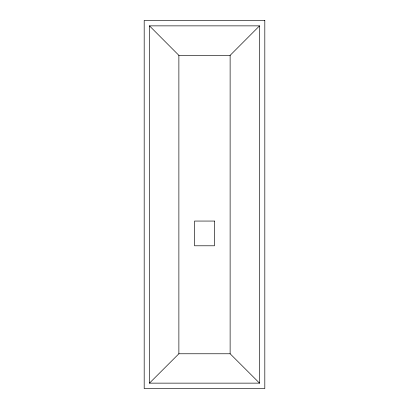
<?xml version="1.0" encoding="UTF-8"?>
<svg xmlns="http://www.w3.org/2000/svg" width="409" height="409" viewBox="0 0 409 409"><rect width="100%" height="100%" fill="white"/><g stroke="black" fill="none" stroke-linecap="round" stroke-linejoin="round"><path stroke-width="0.61" d="M259.526 383.136L230.124 353.77L230.124 55.353L259.526 25.864L149.474 25.864L149.474 383.136L259.526 383.136L259.526 25.864M149.474 383.136L178.876 353.77L230.124 353.77M149.474 25.864L178.876 55.353L230.124 55.353M178.876 55.353L178.876 353.77M264.812 20.45L144.188 20.45L144.188 388.55L264.812 388.55L264.812 20.45M214.459 221.059L194.541 221.059L194.541 245.789L214.459 245.789L214.459 221.059"/></g></svg>
